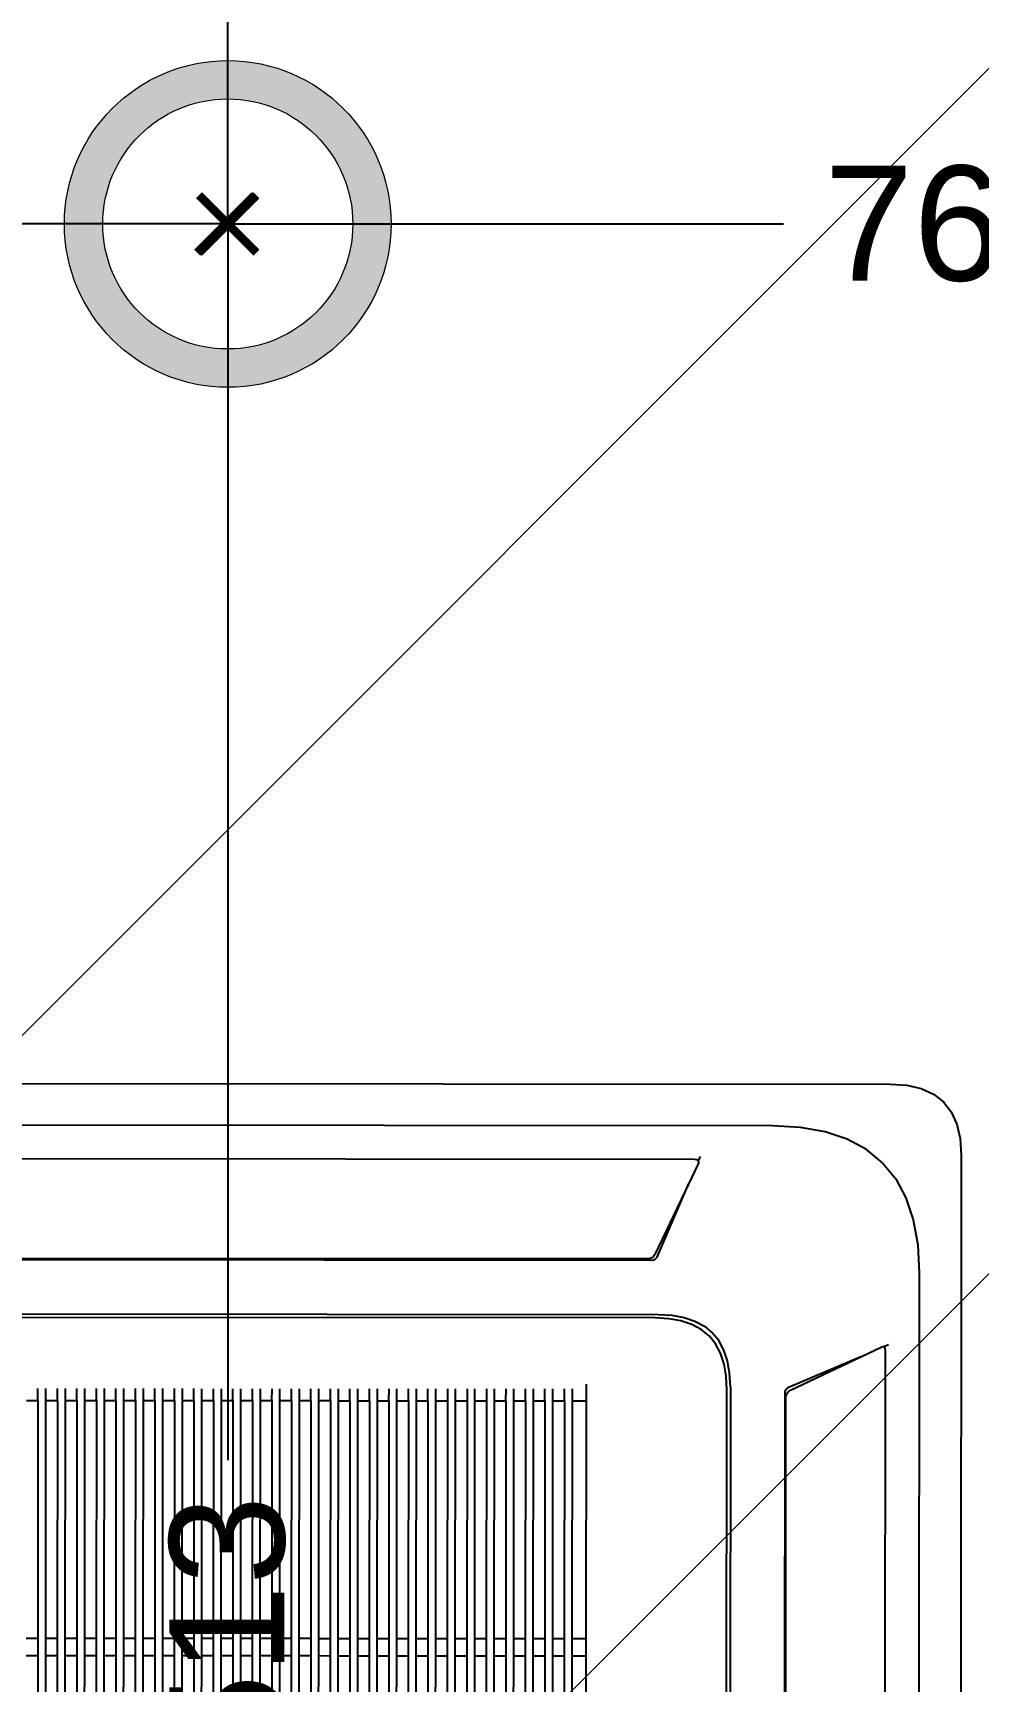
# Model space of a CAD drawing. Header units: millimetres. Extents: x 1464389 to 1998638, y -29162 to 256806.
# Drawn here: x 1723186 to 1723679, y 205767 to 206627 of the extents above; entities that cross this region are included whole.
import ezdxf

# ---------------------------------------------------------------- set-up
doc = ezdxf.new("R2010")
doc.units = ezdxf.units.MM
doc.header["$LTSCALE"] = 15
doc.header["$PDMODE"] = 35
doc.layers.get('0').update_dxf_attribs({"lineweight": 5})
doc.layers.add('dimension', color=1, linetype='Continuous', lineweight=25)
doc.layers.add('S-pchat-9', color=9, linetype='Continuous')
doc.styles.add('ARIAL', font='arial.ttf')
doc.dimstyles.new('SC-25', dxfattribs={"dimtxt": 60, "dimasz": 30, "dimexe": 0, "dimexo": 0, "dimgap": 25, "dimtad": 0, "dimdec": 0, "dimzin": 0, "dimdsep": 46, "dimtxsty": 'ARIAL', "dimblk": 'ARCHTICK', "dimcen": 0.09, "dimdle": 3, "dimclrd": 251, "dimclre": 251, "dimclrt": 1, "dimadec": 0, "dimazin": 0, "dimtfac": 1, "dimtdec": 0, "dimtofl": 0, "dimtmove": 0, "dimatfit": 2, "dimfxl": 100, "dimtolj": 1, "dimtzin": 0, "dimarcsym": 0})

# ---------------------------------------------------------------- blocks, each defined once
blk = doc.blocks.new('Hanging light')
h = blk.add_hatch(color=30)
h.dxf.hatch_style = 1
h.set_gradient(color1=(242, 103, 34), color2=(255, 255, 0), name='CYLINDER')
h.paths.add_polyline_path([(163326.39, 34665.32, 1), (163155.95, 34665.32, 1)])
h.paths.add_polyline_path([(163175.95, 34665.32, -1), (163306.39, 34665.32, -1)], flags=16)
at = {"color": 3}
for radius in [85.22, 65.22]:
    blk.add_circle((163241.17, 34665.32), radius, dxfattribs=at)
blk = doc.blocks.new('_ArchTick')
at = {"color": 0, "linetype": 'ByBlock', "const_width": 0.15}
blk.add_lwpolyline([(-0.5, -0.5), (0.5, 0.5)], dxfattribs=at)
blk = doc.blocks.new('*D774')
at = {"layer": 'Defpoints', "color": 0, "ltscale": 0.25, "transparency": 16777216}
for p in [(1723287.25, 206527.16), (1723287.25, 206527.16), (1723287.25, 205014.16)]:
    blk.add_point(p, dxfattribs=at)
at = {"layer": 'dimension', "color": 251, "lineweight": -2, "ltscale": 0.25, "transparency": 16777216}
for p, q in [((1723287.25, 206530.16), (1723287.25, 205882.42)), ((1723287.25, 206527.16), (1723287.25, 206527.16)), ((1723287.25, 205011.16), (1723287.25, 205658.89)), ((1723287.25, 205014.16), (1723287.25, 205014.16))]:
    blk.add_line(p, q, dxfattribs=at)
at = {"layer": 'dimension', "color": 251, "lineweight": -2, "ltscale": 0.25, "transparency": 16777216, "xscale": 30, "yscale": 30, "zscale": 30}
for p, rotation in [((1723287.25, 206527.16), 90), ((1723287.25, 205014.16), 270)]:
    blk.add_blockref('_ArchTick', p, dxfattribs=dict(at, rotation=rotation))
at = {"layer": 'dimension', "color": 1, "ltscale": 0.25, "transparency": 16777216, "insert": (1723287.25, 205770.66), "char_height": 60, "attachment_point": 5, "rotation": 90, "style": 'ARIAL'}
blk.add_mtext('\\A1;1513', dxfattribs=at)
blk = doc.blocks.new('*D775')
at = {"layer": 'Defpoints', "color": 0, "ltscale": 0.25, "transparency": 16777216}
for p in [(1723287.25, 208040.16), (1723287.25, 208040.16), (1723287.25, 206527.16)]:
    blk.add_point(p, dxfattribs=at)
at = {"layer": 'dimension', "color": 251, "lineweight": -2, "ltscale": 0.25, "transparency": 16777216}
for p, q in [((1723287.25, 208043.16), (1723287.25, 207395.42)), ((1723287.25, 208040.16), (1723287.25, 208040.16)), ((1723287.25, 206524.16), (1723287.25, 207171.89)), ((1723287.25, 206527.16), (1723287.25, 206527.16))]:
    blk.add_line(p, q, dxfattribs=at)
at = {"layer": 'dimension', "color": 251, "lineweight": -2, "ltscale": 0.25, "transparency": 16777216, "xscale": 30, "yscale": 30, "zscale": 30}
for p, rotation in [((1723287.25, 208040.16), 90), ((1723287.25, 206527.16), 270)]:
    blk.add_blockref('_ArchTick', p, dxfattribs=dict(at, rotation=rotation))
at = {"layer": 'dimension', "color": 1, "ltscale": 0.25, "transparency": 16777216, "insert": (1723287.25, 207283.66), "char_height": 60, "attachment_point": 5, "rotation": 90, "style": 'ARIAL'}
blk.add_mtext('\\A1;1513', dxfattribs=at)
blk = doc.blocks.new('*D782')
at = {"layer": 'Defpoints', "color": 0, "ltscale": 0.25, "transparency": 16777216}
for p in [(1722524.34, 206527.16), (1723287.25, 206527.16), (1723287.25, 206527.16)]:
    blk.add_point(p, dxfattribs=at)
at = {"layer": 'dimension', "color": 251, "lineweight": -2, "ltscale": 0.25, "transparency": 16777216}
for p, q in [((1722521.34, 206527.16), (1722814.75, 206527.16)), ((1722524.34, 206527.16), (1722524.34, 206527.16)), ((1723290.25, 206527.16), (1722996.83, 206527.16))]:
    blk.add_line(p, q, dxfattribs=at)
at = {"layer": 'dimension', "color": 251, "lineweight": -2, "ltscale": 0.25, "transparency": 16777216, "xscale": 30, "yscale": 30, "zscale": 30, "rotation": 180}
blk.add_blockref('_ArchTick', (1722524.34, 206527.16), dxfattribs=at)
at = {"layer": 'dimension', "color": 251, "lineweight": -2, "ltscale": 0.25, "transparency": 16777216, "xscale": 30, "yscale": 30, "zscale": 30}
blk.add_blockref('_ArchTick', (1723287.25, 206527.16), dxfattribs=at)
at = {"layer": 'dimension', "color": 1, "ltscale": 0.25, "transparency": 16777216, "insert": (1722905.79, 206527.16), "char_height": 60, "attachment_point": 5, "style": 'ARIAL'}
blk.add_mtext('\\A1;763', dxfattribs=at)
blk = doc.blocks.new('*D783')
at = {"layer": 'Defpoints', "color": 0, "ltscale": 0.25, "transparency": 16777216}
for p in [(1724050.16, 206527.16), (1724050.16, 206527.16), (1723286.25, 206524.16)]:
    blk.add_point(p, dxfattribs=at)
at = {"layer": 'dimension', "color": 251, "lineweight": -2, "ltscale": 0.25, "transparency": 16777216}
for p, q in [((1723283.25, 206527.16), (1723577.17, 206527.16)), ((1723286.25, 206524.16), (1723286.25, 206527.16)), ((1724053.16, 206527.16), (1723759.24, 206527.16)), ((1724050.16, 206527.16), (1724050.16, 206527.16))]:
    blk.add_line(p, q, dxfattribs=at)
at = {"layer": 'dimension', "color": 251, "lineweight": -2, "ltscale": 0.25, "transparency": 16777216, "xscale": 30, "yscale": 30, "zscale": 30, "rotation": 180}
blk.add_blockref('_ArchTick', (1723286.25, 206527.16), dxfattribs=at)
at = {"layer": 'dimension', "color": 251, "lineweight": -2, "ltscale": 0.25, "transparency": 16777216, "xscale": 30, "yscale": 30, "zscale": 30}
blk.add_blockref('_ArchTick', (1724050.16, 206527.16), dxfattribs=at)
at = {"layer": 'dimension', "color": 1, "ltscale": 0.25, "transparency": 16777216, "insert": (1723668.21, 206527.16), "char_height": 60, "attachment_point": 5, "style": 'ARIAL'}
blk.add_mtext('\\A1;763', dxfattribs=at)
blk = doc.blocks.new('cassette acplan')
at = {"layer": 'S-pchat-9', "ltscale": 0.25}
for p, q in [((-268.34, -1053.33), (422.96, -1053.91)), ((422.96, -1053.91), (431.66, -1054.49)), ((431.66, -1054.49), (439.2, -1056.24)), ((439.2, -1056.24), (445.58, -1059.15)), ((445.58, -1059.15), (450.8, -1063.21)), ((450.8, -1063.21), (454.86, -1068.44)), ((454.86, -1068.44), (457.75, -1074.83)), ((361.64, -1075.73), (-207.07, -1075.26)), ((376.19, -1076.51), (361.64, -1075.73)), ((389.2, -1078.82), (376.19, -1076.51)), ((400.68, -1082.65), (389.2, -1078.82)), ((410.63, -1088.02), (400.68, -1082.65)), ((457.75, -1074.83), (459.49, -1082.37)), ((459.49, -1082.37), (460.06, -1091.08)), ((323, -1094), (324.02, -1091.64)), ((419.05, -1094.92), (410.63, -1088.02)), ((460.06, -1091.08), (459.49, -1782.37)), ((320.99, -1093.18), (-166.44, -1092.78)), ((322.85, -1095.53), (317.79, -1106.14)), ((322.21, -1093.33), (320.99, -1093.18)), ((322.93, -1093.76), (322.21, -1093.33)), ((323.15, -1094.53), (322.85, -1095.53)), ((323, -1094), (322.93, -1093.76)), ((323.15, -1094.48), (323, -1094)), ((323.15, -1094.48), (323.15, -1094.53)), ((419.05, -1094.92), (425.93, -1103.34)), ((317.79, -1106.14), (300.3, -1142.79)), ((301.46, -1144.15), (317.79, -1106.14)), ((425.93, -1103.34), (431.28, -1113.3)), ((431.28, -1113.3), (435.1, -1124.79)), ((435.1, -1124.79), (437.38, -1137.8)), ((300.3, -1142.79), (299.63, -1143.8)), ((437.38, -1137.8), (438.14, -1152.35)), ((-144.15, -1145.37), (298.61, -1145.73)), ((296.24, -1145.09), (-141.77, -1144.73)), ((297.6, -1144.95), (296.24, -1145.09)), ((298.73, -1144.52), (297.6, -1144.95)), ((298.61, -1145.73), (299.62, -1145.62)), ((299.63, -1143.8), (298.73, -1144.52)), ((299.62, -1145.62), (300.44, -1145.27)), ((299.62, -1145.62), (299.98, -1145.57)), ((300.44, -1145.27), (301.19, -1144.6)), ((301.19, -1144.6), (301.46, -1144.15)), ((301.34, -1144.47), (301.19, -1144.6)), ((438.14, -1152.35), (437.67, -1721.06)), ((-147.55, -1173.74), (301.96, -1174.11)), ((300.42, -1175.91), (-146.01, -1175.54)), ((307.54, -1176.29), (300.42, -1175.91)), ((301.96, -1174.11), (309.13, -1174.49)), ((313.91, -1177.42), (307.54, -1176.29)), ((309.13, -1174.49), (315.54, -1175.63)), ((319.53, -1179.29), (313.91, -1177.42)), ((315.54, -1175.63), (321.2, -1177.52)), ((321.2, -1177.52), (326.1, -1180.17)), ((324.4, -1181.92), (319.53, -1179.29)), ((328.52, -1185.3), (324.4, -1181.92)), ((326.1, -1180.17), (330.25, -1183.57)), ((331.89, -1189.42), (328.52, -1185.3)), ((333.64, -1187.72), (330.25, -1183.57)), ((334.5, -1194.29), (331.89, -1189.42)), ((336.28, -1192.63), (333.64, -1187.72)), ((336.37, -1199.92), (334.5, -1194.29)), ((338.16, -1198.29), (336.28, -1192.63)), ((407.65, -1196.16), (418.27, -1191.11)), ((418.27, -1191.11), (419.28, -1190.82)), ((419.28, -1190.82), (419.33, -1190.82)), ((419.8, -1190.96), (419.33, -1190.82)), ((422.16, -1189.95), (419.8, -1190.96)), ((420.05, -1191.03), (419.8, -1190.96)), ((420.48, -1191.75), (420.05, -1191.03)), ((420.21, -1680.4), (420.62, -1192.98)), ((420.62, -1192.98), (420.48, -1191.75)), ((337.49, -1206.29), (336.37, -1199.92)), ((339.29, -1204.7), (338.16, -1198.29)), ((407.65, -1196.16), (369.62, -1212.42)), ((370.97, -1213.58), (407.65, -1196.16)), ((264.4, -1210.45), (264.4, -1219.15)), ((337.86, -1213.41), (337.49, -1206.29)), ((339.66, -1211.87), (339.29, -1204.7)), ((339.66, -1211.87), (339.29, -1661.38)), ((-27.58, -1218.9), (-21.55, -1218.91)), ((-21.55, -1218.91), (-21.65, -1343.05)), ((-21.55, -1218.91), (-21.54, -1212.7)), ((-17.51, -1343.06), (-17.4, -1218.91)), ((-17.4, -1218.91), (-17.4, -1212.71)), ((-17.4, -1218.91), (-11.37, -1218.92)), ((-11.37, -1218.92), (-11.48, -1343.06)), ((-11.37, -1218.92), (-11.37, -1212.71)), ((-7.33, -1343.07), (-7.23, -1218.92)), ((-7.23, -1218.92), (-7.23, -1212.72)), ((-7.23, -1218.92), (-1.2, -1218.92)), ((-1.2, -1218.92), (-1.3, -1343.07)), ((-1.2, -1218.92), (-1.2, -1212.72)), ((2.84, -1343.07), (2.94, -1218.93)), ((2.94, -1218.93), (2.95, -1212.72)), ((2.94, -1218.93), (8.97, -1218.93)), ((8.97, -1218.93), (8.87, -1343.08)), ((8.97, -1218.93), (8.98, -1212.73)), ((13.01, -1343.08), (13.12, -1218.94)), ((13.12, -1218.94), (13.12, -1212.73)), ((13.12, -1218.94), (19.15, -1218.94)), ((19.15, -1218.94), (19.04, -1343.09)), ((19.15, -1218.94), (19.15, -1212.74)), ((23.19, -1343.09), (23.29, -1218.95)), ((23.29, -1218.95), (23.29, -1212.74)), ((23.29, -1218.95), (29.32, -1218.95)), ((29.32, -1218.95), (29.22, -1343.1)), ((29.32, -1218.95), (29.32, -1212.75)), ((33.36, -1343.1), (33.46, -1218.95)), ((33.46, -1218.95), (33.47, -1212.75)), ((33.46, -1218.95), (39.49, -1218.96)), ((39.49, -1218.96), (39.39, -1343.1)), ((39.49, -1218.96), (39.5, -1212.76)), ((43.53, -1343.11), (43.64, -1218.96)), ((43.64, -1218.96), (43.64, -1212.76)), ((43.64, -1218.96), (49.67, -1218.97)), ((49.67, -1218.97), (49.56, -1343.11)), ((49.67, -1218.97), (49.67, -1212.76)), ((53.71, -1343.12), (53.81, -1218.97)), ((53.81, -1218.97), (53.81, -1212.77)), ((53.81, -1218.97), (59.84, -1218.98)), ((59.84, -1218.98), (59.74, -1343.12)), ((59.84, -1218.98), (59.84, -1212.77)), ((63.88, -1343.13), (63.98, -1218.98)), ((63.98, -1218.98), (63.99, -1212.78)), ((63.98, -1218.98), (70.01, -1218.98)), ((70.01, -1218.98), (69.91, -1343.13)), ((70.01, -1218.98), (70.02, -1212.78)), ((74.05, -1343.13), (74.16, -1218.99)), ((74.16, -1218.99), (74.16, -1212.78)), ((74.16, -1218.99), (80.19, -1218.99)), ((80.19, -1218.99), (80.08, -1343.14)), ((80.19, -1218.99), (80.19, -1212.79)), ((84.23, -1343.14), (84.33, -1219)), ((84.33, -1219), (84.33, -1212.79)), ((84.33, -1219), (90.36, -1219)), ((90.36, -1219), (90.26, -1343.15)), ((90.36, -1219), (90.36, -1212.8)), ((94.4, -1343.15), (94.5, -1219)), ((94.5, -1219), (94.51, -1212.8)), ((94.5, -1219), (100.53, -1219.01)), ((100.53, -1219.01), (100.43, -1343.16)), ((100.53, -1219.01), (100.54, -1212.81)), ((104.57, -1343.16), (104.68, -1219.01)), ((104.68, -1219.01), (104.68, -1212.81)), ((104.68, -1219.01), (110.71, -1219.02)), ((110.71, -1219.02), (110.6, -1343.16)), ((110.71, -1219.02), (110.71, -1212.81)), ((114.75, -1343.17), (114.85, -1219.02)), ((114.85, -1219.02), (114.85, -1212.82)), ((114.85, -1219.02), (120.88, -1219.03)), ((120.88, -1219.03), (120.78, -1343.17)), ((120.88, -1219.03), (120.88, -1212.82)), ((124.92, -1343.18), (125.02, -1219.03)), ((125.02, -1219.03), (125.03, -1212.83)), ((125.02, -1219.03), (131.05, -1219.03)), ((131.05, -1219.03), (130.95, -1343.18)), ((131.05, -1219.03), (131.06, -1212.83)), ((135.09, -1343.18), (135.2, -1219.04)), ((135.2, -1219.04), (135.2, -1212.83)), ((135.2, -1219.04), (141.23, -1219.04)), ((141.23, -1219.04), (141.12, -1343.19)), ((141.23, -1219.04), (141.23, -1212.84)), ((145.27, -1343.19), (145.37, -1219.05)), ((145.37, -1219.05), (145.37, -1212.84)), ((145.37, -1219.05), (151.4, -1219.05)), ((151.4, -1219.05), (151.3, -1343.2)), ((151.4, -1219.05), (151.4, -1212.85)), ((155.44, -1343.2), (155.54, -1219.05)), ((155.54, -1219.05), (155.55, -1212.85)), ((155.54, -1219.05), (161.57, -1219.06)), ((161.57, -1219.06), (161.47, -1343.21)), ((161.57, -1219.06), (161.58, -1212.86)), ((165.61, -1343.21), (165.72, -1219.06)), ((165.72, -1219.06), (165.72, -1212.86)), ((165.72, -1219.06), (171.75, -1219.07)), ((171.75, -1219.07), (171.64, -1343.21)), ((171.75, -1219.07), (171.75, -1212.86)), ((175.79, -1343.22), (175.89, -1219.07)), ((175.89, -1219.07), (175.89, -1212.87)), ((175.89, -1219.07), (181.92, -1219.08)), ((181.92, -1219.08), (181.82, -1343.22)), ((181.92, -1219.08), (181.92, -1212.87)), ((185.96, -1343.23), (186.06, -1219.08)), ((186.06, -1219.08), (186.07, -1212.88)), ((186.06, -1219.08), (192.09, -1219.09)), ((192.09, -1219.09), (191.99, -1343.23)), ((192.1, -1212.88), (192.09, -1219.09)), ((196.13, -1343.23), (196.24, -1219.09)), ((196.24, -1219.09), (196.24, -1212.89)), ((196.24, -1219.09), (202.27, -1219.09)), ((202.27, -1219.09), (202.16, -1343.24)), ((202.27, -1212.89), (202.27, -1219.09)), ((206.31, -1343.24), (206.41, -1219.1)), ((206.41, -1219.1), (206.41, -1212.89)), ((206.41, -1219.1), (212.44, -1219.1)), ((212.44, -1219.1), (212.34, -1343.25)), ((212.44, -1212.9), (212.44, -1219.1)), ((216.48, -1343.25), (216.58, -1219.11)), ((216.58, -1219.11), (216.59, -1212.9)), ((216.58, -1219.11), (222.61, -1219.11)), ((222.61, -1219.11), (222.51, -1343.26)), ((222.61, -1219.11), (222.62, -1212.91)), ((226.65, -1343.26), (226.75, -1219.11)), ((226.75, -1219.11), (226.76, -1212.91)), ((226.75, -1219.11), (232.79, -1219.12)), ((232.79, -1219.12), (232.68, -1343.27)), ((232.79, -1219.12), (232.79, -1212.92)), ((236.83, -1343.27), (236.93, -1219.12)), ((236.93, -1219.12), (236.93, -1212.92)), ((236.93, -1219.12), (242.96, -1219.13)), ((242.96, -1219.13), (242.86, -1343.27)), ((242.96, -1219.13), (242.96, -1212.92)), ((247, -1343.28), (247.1, -1219.13)), ((247.1, -1219.13), (247.11, -1212.93)), ((247.1, -1219.13), (253.13, -1219.14)), ((253.13, -1219.14), (253.03, -1343.28)), ((253.13, -1219.14), (253.14, -1212.93)), ((257.17, -1343.29), (257.27, -1219.14)), ((257.27, -1219.14), (257.28, -1212.94)), ((257.27, -1219.14), (264.4, -1219.15)), ((264.4, -1219.15), (264.29, -1343.29)), ((337.49, -1659.84), (337.86, -1213.41)), ((368.03, -1215.26), (367.66, -1658.03)), ((368.15, -1214.26), (368.03, -1215.26)), ((368.5, -1213.44), (368.15, -1214.26)), ((368.19, -1213.9), (368.15, -1214.26)), ((368.3, -1655.65), (368.67, -1217.64)), ((369.17, -1212.69), (368.5, -1213.44)), ((368.67, -1217.64), (368.81, -1216.28)), ((368.81, -1216.28), (369.24, -1215.15)), ((369.62, -1212.42), (369.17, -1212.69)), ((369.3, -1212.54), (369.17, -1212.69)), ((369.24, -1215.15), (369.96, -1214.25)), ((369.96, -1214.25), (370.97, -1213.58)), ((-21.65, -1343.05), (-27.68, -1343.05)), ((-21.65, -1343.05), (-21.66, -1351.92)), ((-11.48, -1343.06), (-17.51, -1343.06)), ((-17.51, -1351.93), (-17.51, -1343.06)), ((-11.48, -1343.06), (-11.48, -1351.93)), ((-7.34, -1351.93), (-7.33, -1343.07)), ((-1.3, -1343.07), (-7.33, -1343.07)), ((-1.3, -1343.07), (-1.31, -1351.94)), ((2.83, -1351.94), (2.84, -1343.07)), ((8.87, -1343.08), (2.84, -1343.07)), ((8.87, -1343.08), (8.86, -1351.95)), ((19.04, -1343.09), (13.01, -1343.08)), ((13.01, -1351.95), (13.01, -1343.08)), ((19.04, -1343.09), (19.04, -1351.96)), ((23.18, -1351.96), (23.19, -1343.09)), ((29.22, -1343.1), (23.19, -1343.09)), ((29.22, -1343.1), (29.21, -1351.96)), ((33.35, -1351.97), (33.36, -1343.1)), ((39.39, -1343.1), (33.36, -1343.1)), ((39.39, -1343.1), (39.38, -1351.97)), ((49.56, -1343.11), (43.53, -1343.11)), ((43.53, -1351.98), (43.53, -1343.11)), ((49.56, -1343.11), (49.56, -1351.98)), ((53.7, -1351.99), (53.71, -1343.12)), ((59.74, -1343.12), (53.71, -1343.12)), ((59.74, -1343.12), (59.73, -1351.99)), ((63.87, -1351.99), (63.88, -1343.13)), ((69.91, -1343.13), (63.88, -1343.13)), ((69.91, -1343.13), (69.9, -1352)), ((80.08, -1343.14), (74.05, -1343.13)), ((74.05, -1352), (74.05, -1343.13)), ((80.08, -1343.14), (80.08, -1352.01)), ((84.22, -1352.01), (84.23, -1343.14)), ((90.26, -1343.15), (84.23, -1343.14)), ((90.26, -1343.15), (90.25, -1352.02)), ((94.39, -1352.02), (94.4, -1343.15)), ((100.43, -1343.16), (94.4, -1343.15)), ((100.43, -1343.16), (100.42, -1352.02)), ((110.6, -1343.16), (104.57, -1343.16)), ((104.57, -1352.03), (104.57, -1343.16)), ((110.6, -1343.16), (110.6, -1352.03)), ((114.74, -1352.04), (114.75, -1343.17)), ((120.78, -1343.17), (114.75, -1343.17)), ((120.78, -1343.17), (120.77, -1352.04)), ((124.91, -1352.04), (124.92, -1343.18)), ((130.95, -1343.18), (124.92, -1343.18)), ((130.95, -1343.18), (130.94, -1352.05)), ((141.12, -1343.19), (135.09, -1343.18)), ((135.09, -1352.05), (135.09, -1343.18)), ((141.12, -1343.19), (141.12, -1352.06)), ((145.26, -1352.06), (145.27, -1343.19)), ((151.3, -1343.2), (145.27, -1343.19)), ((151.3, -1343.2), (151.29, -1352.07)), ((155.43, -1352.07), (155.44, -1343.2)), ((161.47, -1343.21), (155.44, -1343.2)), ((161.47, -1343.21), (161.46, -1352.07)), ((165.6, -1352.08), (165.61, -1343.21)), ((171.64, -1343.21), (165.61, -1343.21)), ((171.64, -1343.21), (171.64, -1352.08)), ((175.78, -1352.09), (175.79, -1343.22)), ((181.82, -1343.22), (175.79, -1343.22)), ((181.82, -1343.22), (181.81, -1352.09)), ((185.95, -1352.09), (185.96, -1343.23)), ((191.99, -1343.23), (185.96, -1343.23)), ((191.99, -1343.23), (191.98, -1352.1)), ((196.12, -1352.1), (196.13, -1343.23)), ((202.16, -1343.24), (196.13, -1343.23)), ((202.16, -1343.24), (202.16, -1352.11)), ((206.3, -1352.11), (206.31, -1343.24)), ((212.34, -1343.25), (206.31, -1343.24)), ((212.34, -1343.25), (212.33, -1352.12)), ((216.47, -1352.12), (216.48, -1343.25)), ((222.51, -1343.26), (216.48, -1343.25)), ((222.51, -1343.26), (222.5, -1352.13)), ((226.64, -1352.13), (226.65, -1343.26)), ((232.68, -1343.27), (226.65, -1343.26)), ((232.68, -1343.27), (232.67, -1352.13)), ((236.82, -1352.14), (236.83, -1343.27)), ((242.86, -1343.27), (236.83, -1343.27)), ((242.86, -1343.27), (242.85, -1352.14)), ((246.99, -1352.15), (247, -1343.28)), ((253.03, -1343.28), (247, -1343.28)), ((253.03, -1343.28), (253.02, -1352.15)), ((257.16, -1352.15), (257.17, -1343.29)), ((264.29, -1343.29), (257.17, -1343.29)), ((264.29, -1343.29), (264.29, -1352.16)), ((-27.69, -1351.92), (-21.66, -1351.92)), ((-21.66, -1351.92), (-21.8, -1520.73)), ((-17.65, -1520.73), (-17.51, -1351.93)), ((-17.51, -1351.93), (-11.48, -1351.93)), ((-11.48, -1351.93), (-11.62, -1520.73)), ((-7.48, -1520.74), (-7.34, -1351.93)), ((-7.34, -1351.93), (-1.31, -1351.94)), ((-1.31, -1351.94), (-1.45, -1520.74)), ((2.69, -1520.75), (2.83, -1351.94)), ((2.83, -1351.94), (8.86, -1351.95)), ((8.86, -1351.95), (8.72, -1520.75)), ((12.87, -1520.75), (13.01, -1351.95)), ((13.01, -1351.95), (19.04, -1351.96)), ((19.04, -1351.96), (18.9, -1520.76)), ((23.04, -1520.76), (23.18, -1351.96)), ((23.18, -1351.96), (29.21, -1351.96)), ((29.21, -1351.96), (29.07, -1520.77)), ((33.21, -1520.77), (33.35, -1351.97)), ((33.35, -1351.97), (39.38, -1351.97)), ((39.38, -1351.97), (39.24, -1520.78)), ((43.39, -1520.78), (43.53, -1351.98)), ((43.53, -1351.98), (49.56, -1351.98)), ((49.56, -1351.98), (49.42, -1520.78)), ((53.56, -1520.79), (53.7, -1351.99)), ((53.7, -1351.99), (59.73, -1351.99)), ((59.73, -1351.99), (59.59, -1520.79)), ((63.73, -1520.8), (63.87, -1351.99)), ((63.87, -1351.99), (69.9, -1352)), ((69.9, -1352), (69.76, -1520.8)), ((73.91, -1520.8), (74.05, -1352)), ((74.05, -1352), (80.08, -1352.01)), ((80.08, -1352.01), (79.94, -1520.81)), ((84.08, -1520.81), (84.22, -1352.01)), ((84.22, -1352.01), (90.25, -1352.02)), ((90.25, -1352.02), (90.11, -1520.82)), ((94.25, -1520.82), (94.39, -1352.02)), ((94.39, -1352.02), (100.42, -1352.02)), ((100.42, -1352.02), (100.28, -1520.83)), ((104.43, -1520.83), (104.57, -1352.03)), ((104.57, -1352.03), (110.6, -1352.03)), ((110.6, -1352.03), (110.46, -1520.84)), ((114.6, -1520.84), (114.74, -1352.04)), ((114.74, -1352.04), (120.77, -1352.04)), ((120.77, -1352.04), (120.63, -1520.84)), ((124.77, -1520.85), (124.91, -1352.04)), ((124.91, -1352.04), (130.94, -1352.05)), ((130.94, -1352.05), (130.8, -1520.85)), ((134.95, -1520.86), (135.09, -1352.05)), ((135.09, -1352.05), (141.12, -1352.06)), ((141.12, -1352.06), (140.98, -1520.86)), ((145.12, -1520.86), (145.26, -1352.06)), ((145.26, -1352.06), (151.29, -1352.07)), ((151.29, -1352.07), (151.15, -1520.87)), ((155.29, -1520.87), (155.43, -1352.07)), ((155.43, -1352.07), (161.46, -1352.07)), ((161.46, -1352.07), (161.32, -1520.88)), ((165.46, -1520.88), (165.6, -1352.08)), ((165.6, -1352.08), (171.64, -1352.08)), ((171.64, -1352.08), (171.5, -1520.89)), ((175.64, -1520.89), (175.78, -1352.09)), ((175.78, -1352.09), (181.81, -1352.09)), ((181.81, -1352.09), (181.67, -1520.89)), ((185.81, -1520.9), (185.95, -1352.09)), ((185.95, -1352.09), (191.98, -1352.1)), ((191.98, -1352.1), (191.84, -1520.9)), ((195.98, -1520.91), (196.12, -1352.1)), ((196.12, -1352.1), (202.16, -1352.11)), ((202.16, -1352.11), (202.02, -1520.91)), ((206.16, -1520.91), (206.3, -1352.11)), ((206.3, -1352.11), (212.33, -1352.12)), ((212.33, -1352.12), (212.19, -1520.92)), ((216.33, -1520.92), (216.47, -1352.12)), ((216.47, -1352.12), (222.5, -1352.13)), ((222.5, -1352.13), (222.36, -1520.93)), ((226.5, -1520.93), (226.64, -1352.13)), ((226.64, -1352.13), (232.67, -1352.13)), ((232.67, -1352.13), (232.53, -1520.94)), ((236.68, -1520.94), (236.82, -1352.14)), ((236.82, -1352.14), (242.85, -1352.14)), ((242.85, -1352.14), (242.71, -1520.94)), ((246.85, -1520.95), (246.99, -1352.15)), ((246.99, -1352.15), (253.02, -1352.15)), ((253.02, -1352.15), (252.88, -1520.95)), ((257.02, -1520.96), (257.16, -1352.15)), ((257.16, -1352.15), (264.29, -1352.16)), ((264.29, -1352.16), (264.15, -1520.96))]:
    blk.add_line(p, q, dxfattribs=at)

msp = doc.modelspace()

# ---------------------------------------------------------------- hatches: boundary and pattern name
at = {"true_color": 0x636466}
h = msp.add_hatch(dxfattribs=at)
h.set_pattern_fill('ANSI31', color=251, scale=140)
h.set_pattern_definition([(45, (882263.97, 177990.95), (-314.30896, 314.30896), [])])
h.paths.add_polyline_path([(1722524.33, 204340.54), (1724050.16, 204340.54), (1724050.16, 212657.11), (1722524.33, 212657.11)])

# ---------------------------------------------------------------- block references
for name, p in [('Hanging light', (1560046.08, 171861.84)), ('cassette acplan', (1723209.79, 207132.42))]:
    msp.add_blockref(name, p)

# ---------------------------------------------------------------- dimensions: what is measured, and where the dimension line sits
at = {"layer": 'dimension', "ltscale": 0.25}
for base, p1, p2, picture, middle in [((1723287.25, 208040.16), (1723287.25, 206527.16), (1723287.25, 208040.16), '*D775', (1723287.25, 207283.66)), ((1723287.25, 206527.16), (1723287.25, 205014.16), (1723287.25, 206527.16), '*D774', (1723287.25, 205770.66))]:
    dim = msp.add_linear_dim(base=base, p1=p1, p2=p2, angle=90, dimstyle='SC-25', dxfattribs=at)
    dim.commit()
    dim.dimension.update_dxf_attribs({"geometry": picture, "text_midpoint": middle})
dim = msp.add_linear_dim(base=(1723287.25, 206527.16), p1=(1722524.34, 206527.16), p2=(1723287.25, 206527.16), dimstyle='SC-25', dxfattribs=at)
dim.commit()
dim.dimension.update_dxf_attribs({"geometry": '*D782', "text_midpoint": (1722905.79, 206527.16)})
dim = msp.add_linear_dim(base=(1724050.16, 206527.16), p1=(1723286.25, 206524.16), p2=(1724050.16, 206527.16), text='763', dimstyle='SC-25', dxfattribs=at)
dim.commit()
dim.dimension.update_dxf_attribs({"geometry": '*D783', "text_midpoint": (1723668.21, 206527.16)})

doc.saveas('drawing.dxf')
